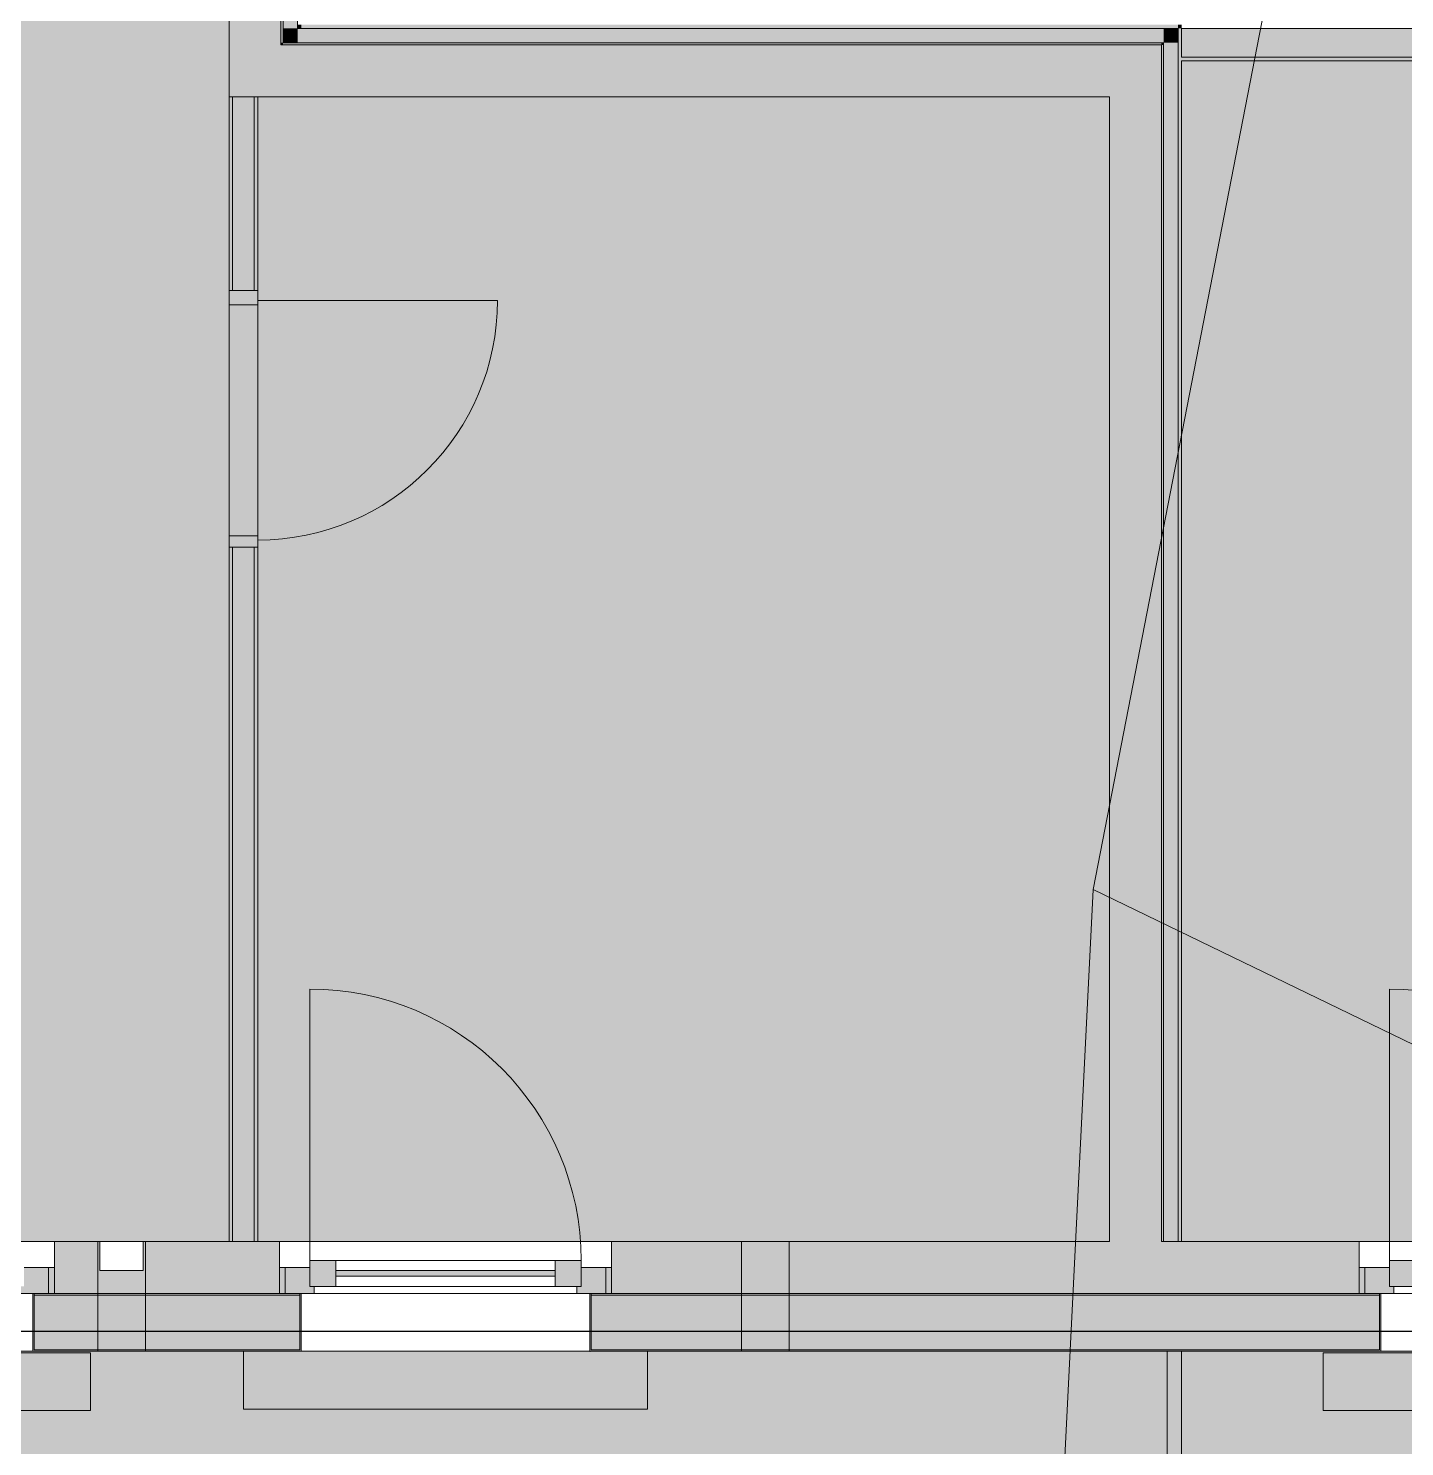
# Model space of a CAD drawing. Header units: metres. Extents: x -3.9 to 83, y -38 to 6.2.
# Drawn here: x 34.758 to 39.526, y -17.951 to -13.038 of the extents above; entities that cross this region are included whole.
import ezdxf

# ---------------------------------------------------------------- set-up
doc = ezdxf.new("R2010")
doc.units = ezdxf.units.M
doc.header["$MEASUREMENT"] = 0
doc.set_wipeout_variables(frame=1)
for name, pattern in [('Schnittlinie', [0.006, 0.003, -0.0015, 0, -0.0015]), ('Untersicht', [0.001, 0.0005, -0.0005]), ('Wipeout_Contour', [1, 0, -1])]:
    doc.linetypes.add(name, pattern=pattern)
for name, color, linetype in [('0._Erdgeschoß PP Icon_1_0', 7, 'Continuous'), ('0._Erdgeschoß PP Icon_1_110 Wand Aussen', 7, 'Continuous'), ('0._Erdgeschoß PP Icon_1_120 Wand Innen tragend', 7, 'Continuous'), ('0._Erdgeschoß PP Icon_1_130 Wand Innen', 7, 'Continuous'), ('0._Erdgeschoß PP Icon_1_140 Geländer transparent', 7, 'Continuous'), ('0._Erdgeschoß PP Icon_1_710 Gelände', 7, 'Continuous'), ('0._Erdgeschoß PP Icon_1_810 Raum', 7, 'Continuous'), ('0._Erdgeschoß PP Icon_1_905 VP Beschriftung Übersicht.Übersicht', 7, 'Continuous'), ('0._Erdgeschoß PP Icon_1_Neubau_840 Baulinien', 7, 'Continuous')]:
    doc.layers.add(name, color=color, linetype=linetype)

msp = doc.modelspace()

# ---------------------------------------------------------------- wipeouts: each hides what was drawn before it
at = {"color": 254, "linetype": 'Wipeout_Contour', "lineweight": 0, "ltscale": 193.488375}
msp.add_wipeout([(28.2051, 3.5109), (28.2051, -37.8391), (52.5858, -37.8391), (52.5858, 3.5109)], dxfattribs=at).dxf.layer = '0._Erdgeschoß PP Icon_1_0'

# ---------------------------------------------------------------- next in the draw order: hatches: boundary and pattern name
at = {"layer": '0._Erdgeschoß PP Icon_1_110 Wand Aussen', "linetype": 'Continuous', "lineweight": 0, "true_color": 0x000000}
for points in [[(34.8484, -17.3304), (34.8484, -17.4204), (35.6284, -17.4204), (35.6284, -17.3304), (35.6284, -17.2404), (35.1564, -17.2404), (35.1564, -17.3404), (35.0064, -17.3404), (35.0064, -17.2404), (34.8484, -17.2404)], [(36.7784, -17.3304), (36.7784, -17.4204), (39.3684, -17.4204), (39.3684, -17.3304), (39.3684, -17.2404), (36.7784, -17.2404)], [(34.8284, -17.4204), (34.8484, -17.4204), (34.8484, -17.3304), (34.8284, -17.3304)], [(35.6484, -17.4204), (35.6484, -17.3304), (35.6284, -17.3304), (35.6284, -17.4204)], [(36.7584, -17.3304), (36.7584, -17.4204), (36.7784, -17.4204), (36.7784, -17.3304)], [(39.3884, -17.4204), (39.3884, -17.3304), (39.3684, -17.3304), (39.3684, -17.4204)], [(34.7784, -17.6204), (34.7784, -17.4204), (34.7734, -17.4204), (34.7734, -17.6204)], [(34.7784, -17.4254), (35.6984, -17.4254), (35.6984, -17.4204), (34.7784, -17.4204)], [(34.7784, -17.4254), (34.7784, -17.5504), (35.6984, -17.5504), (35.6984, -17.4254)], [(35.6984, -17.6204), (35.7034, -17.6204), (35.7034, -17.4204), (35.6984, -17.4204)], [(36.7084, -17.6204), (36.7084, -17.4204), (36.7034, -17.4204), (36.7034, -17.6204)], [(36.7084, -17.4254), (39.4384, -17.4254), (39.4384, -17.4204), (36.7084, -17.4204)], [(39.4384, -17.4254), (36.7084, -17.4254), (36.7084, -17.5504), (39.4384, -17.5504)], [(39.4384, -17.6204), (39.4434, -17.6204), (39.4434, -17.4204), (39.4384, -17.4204)], [(34.7784, -17.5504), (34.7784, -17.6154), (35.6984, -17.6154), (35.6984, -17.5504)], [(39.4384, -17.5504), (36.7084, -17.5504), (36.7084, -17.6154), (39.4384, -17.6154)], [(34.7784, -17.6154), (34.7784, -17.6204), (35.6984, -17.6204), (35.6984, -17.6154)], [(36.7084, -17.6204), (39.4384, -17.6204), (39.4384, -17.6154), (36.7084, -17.6154)]]:
    msp.add_hatch(color=18, dxfattribs=at).paths.add_polyline_path(points)
at = {"layer": '0._Erdgeschoß PP Icon_1_110 Wand Aussen', "linetype": 'Continuous', "lineweight": 0, "true_color": 0xffffff}
for points in [[(34.8284, -17.4204), (34.8284, -17.3304), (34.7434, -17.3304), (34.7434, -17.3954), (34.7284, -17.3954), (34.7284, -17.4204)], [(35.6484, -17.4204), (35.7484, -17.4204), (35.7484, -17.3954), (35.7334, -17.3954), (35.7334, -17.3304), (35.6484, -17.3304)], [(35.8234, -17.3954), (35.8234, -17.3054), (35.7334, -17.3054), (35.7334, -17.3954)], [(36.5834, -17.3404), (35.8234, -17.3404), (35.8234, -17.3604), (36.5834, -17.3604)], [(36.6734, -17.3954), (36.6734, -17.3054), (36.5834, -17.3054), (36.5834, -17.3954)], [(36.7584, -17.3304), (36.6734, -17.3304), (36.6734, -17.3954), (36.6584, -17.3954), (36.6584, -17.4204), (36.7584, -17.4204)], [(39.3884, -17.4204), (39.4884, -17.4204), (39.4884, -17.3954), (39.4734, -17.3954), (39.4734, -17.3304), (39.3884, -17.3304)], [(39.5634, -17.3954), (39.5634, -17.3054), (39.4734, -17.3054), (39.4734, -17.3954)]]:
    msp.add_hatch(color=7, dxfattribs=at).paths.add_polyline_path(points)
at = {"layer": '0._Erdgeschoß PP Icon_1_120 Wand Innen tragend', "linetype": 'Continuous', "lineweight": 0, "true_color": 0x000000}
for points in [[(35.4534, -11.2554), (35.4534, -13.0954), (35.6334, -13.0954), (35.6334, -11.2554)], [(35.6409, -11.2554), (35.6409, -13.0379), (35.6909, -13.0379), (35.6909, -11.2554)], [(35.6909, -13.0379), (35.6409, -13.0879), (35.6909, -13.0879)], [(35.6909, -13.0379), (35.6409, -13.0379), (35.6409, -13.0879)], [(35.7034, -13.0254), (35.6909, -13.0379), (35.7034, -13.0379)], [(35.7034, -13.0254), (35.6909, -13.0254), (35.6909, -13.0379)], [(35.6909, -13.0879), (38.6909, -13.0879), (38.6909, -13.0379), (35.6909, -13.0379)], [(35.7034, -13.0254), (35.7034, -13.0379), (38.7409, -13.0379), (38.7409, -13.0254)], [(38.6909, -13.0879), (38.7409, -13.0379), (38.6909, -13.0379)], [(38.6909, -13.0879), (38.7409, -13.0879), (38.7409, -13.0379)], [(38.7409, -13.0254), (38.7409, -13.0379), (38.7534, -13.0254)], [(38.7409, -13.0379), (38.7534, -13.0379), (38.7534, -13.0254)], [(38.7409, -13.0379), (38.7409, -17.2404), (38.7534, -17.2404), (38.7534, -13.0379)], [(35.6334, -13.0954), (35.4534, -13.2754), (35.6334, -13.2754)], [(35.6334, -13.0954), (35.4534, -13.0954), (35.4534, -13.2754)], [(35.6334, -13.2754), (38.5034, -13.2754), (38.5034, -13.0954), (35.6334, -13.0954)], [(38.5034, -13.2754), (38.6834, -13.0954), (38.5034, -13.0954)], [(38.5034, -13.2754), (38.6834, -13.2754), (38.6834, -13.0954)], [(38.6909, -13.0879), (38.6909, -17.2404), (38.7409, -17.2404), (38.7409, -13.0879)], [(38.5034, -13.2754), (38.5034, -17.2404), (38.6834, -17.2404), (38.6834, -13.2754)]]:
    msp.add_hatch(color=18, dxfattribs=at).paths.add_polyline_path(points)
at = {"layer": '0._Erdgeschoß PP Icon_1_120 Wand Innen tragend', "linetype": 'Continuous', "lineweight": 0, "true_color": 0xffffff}
for points in [[(35.6334, -11.2554), (35.6334, -13.0879), (35.6409, -13.0879), (35.6409, -11.2554)], [(35.6409, -13.0879), (35.6334, -13.0954), (35.6409, -13.0954)], [(35.6409, -13.0879), (35.6334, -13.0879), (35.6334, -13.0954)], [(35.6409, -13.0954), (38.6834, -13.0954), (38.6834, -13.0879), (35.6409, -13.0879)], [(38.6834, -13.0954), (38.6909, -13.0879), (38.6834, -13.0879)], [(38.6834, -13.0954), (38.6909, -13.0954), (38.6909, -13.0879)], [(38.6834, -13.0954), (38.6834, -17.2404), (38.6909, -17.2404), (38.6909, -13.0954)]]:
    msp.add_hatch(color=7, dxfattribs=at).paths.add_polyline_path(points)
at = {"layer": '0._Erdgeschoß PP Icon_1_130 Wand Innen', "linetype": 'Continuous', "lineweight": 0, "true_color": 0x000000}
for points in [[(38.7534, -13.0379), (38.7534, -13.1379), (40.3934, -13.1379), (40.3934, -13.0379)], [(38.7534, -13.1379), (38.7534, -13.1504), (40.3934, -13.1504), (40.3934, -13.1379)], [(35.4534, -13.2754), (35.4534, -13.9454), (35.4659, -13.9454), (35.4659, -13.2754)], [(35.5409, -13.2754), (35.4659, -13.2754), (35.4659, -13.9454), (35.5409, -13.9454)], [(35.5409, -13.2754), (35.5409, -13.9454), (35.5534, -13.9454), (35.5534, -13.2754)], [(35.4534, -17.2404), (35.4659, -17.2404), (35.4659, -14.8354), (35.4534, -14.8354)], [(35.4659, -17.2404), (35.5409, -17.2404), (35.5409, -14.8354), (35.4659, -14.8354)], [(35.5409, -17.2404), (35.5534, -17.2404), (35.5534, -14.8354), (35.5409, -14.8354)]]:
    msp.add_hatch(color=18, dxfattribs=at).paths.add_polyline_path(points)
at = {"layer": '0._Erdgeschoß PP Icon_1_130 Wand Innen', "linetype": 'Continuous', "lineweight": 13, "true_color": 0xf9f8f6}
msp.add_hatch(color=7, dxfattribs=at).paths.add_polyline_path([(35.4534, -13.9454), (35.4534, -14.8354), (35.5534, -14.8354), (35.5534, -13.9454)])
at = {"layer": '0._Erdgeschoß PP Icon_1_130 Wand Innen', "linetype": 'Continuous', "lineweight": 0, "true_color": 0xffffff}
for points in [[(35.5534, -13.9454), (35.4534, -13.9454), (35.4534, -13.9954), (35.5534, -13.9954)], [(35.4534, -14.8354), (35.5534, -14.8354), (35.5534, -14.7954), (35.4534, -14.7954)]]:
    msp.add_hatch(color=7, dxfattribs=at).paths.add_polyline_path(points)
at = {"layer": '0._Erdgeschoß PP Icon_1_810 Raum', "linetype": 'Continuous', "lineweight": 13, "true_color": 0xf9f8f6}
for points in [[(35.4534, -13.2754), (35.4534, -11.0754), (35.5534, -11.0754), (35.5534, -9.8754), (35.0734, -9.8754), (35.0734, -9.1554), (34.7534, -9.1554), (34.7534, -8.7754), (34.7534, -8.5054), (32.1502, -8.5054), (32.1822, -17.2404), (35.4534, -17.2404)], [(38.5034, -17.2404), (38.5034, -13.2754), (35.5534, -13.2754), (35.5534, -17.2404)]]:
    msp.add_hatch(color=7, dxfattribs=at).paths.add_polyline_path(points)
at = {"layer": '0._Erdgeschoß PP Icon_1_810 Raum', "linetype": 'Continuous', "lineweight": 13, "true_color": 0xe8e2dc}
msp.add_hatch(color=254, dxfattribs=at).paths.add_polyline_path([(38.7534, -13.1504), (38.7534, -17.2404), (41.4534, -17.2404), (41.4534, -13.1504)])
at = {"layer": '0._Erdgeschoß PP Icon_1_810 Raum', "linetype": 'Continuous', "lineweight": 13, "true_color": 0xd9d8c9}
for points in [[(32.0736, -17.6204), (32.0736, -19.3504), (38.7034, -19.3504), (38.7034, -17.6204)], [(38.7534, -17.6204), (38.7534, -19.3504), (44.0534, -19.3504), (44.0534, -17.6204)]]:
    msp.add_hatch(color=254, dxfattribs=at).paths.add_polyline_path(points)
at = {"layer": '0._Erdgeschoß PP Icon_1_905 VP Beschriftung Übersicht.Übersicht', "linetype": 'Continuous', "lineweight": 13}
for points in [[(32.1734, -17.6254), (32.1734, -17.8254), (34.9734, -17.8254), (34.9734, -17.6254)], [(35.5034, -17.6204), (35.5034, -17.8204), (36.9034, -17.8204), (36.9034, -17.6204)], [(39.2434, -17.6254), (39.2434, -17.8254), (40.6434, -17.8254), (40.6434, -17.6254)]]:
    msp.add_hatch(color=8, dxfattribs=at).paths.add_polyline_path(points)
at = {"layer": '0._Erdgeschoß PP Icon_1_905 VP Beschriftung Übersicht.Übersicht', "linetype": 'Continuous', "lineweight": 0, "true_color": 0xbebebe}
msp.add_hatch(color=9, dxfattribs=at).paths.add_polyline_path([(38.7034, -22.0404), (35.7734, -22.0404), (35.7734, -22.0904), (37.2034, -22.0904), (37.2034, -23.8454), (37.2534, -23.8454), (37.2534, -22.0904), (44.1034, -22.0904), (44.1034, -22.0404), (44.1034, -17.6204), (44.0534, -17.6204), (44.0534, -22.0404), (38.7534, -22.0404), (38.7534, -17.6204), (38.7034, -17.6204)])

# ---------------------------------------------------------------- next in the draw order: linework, layer by layer
at = {"layer": '0._Erdgeschoß PP Icon_1_110 Wand Aussen', "color": 8, "linetype": 'Continuous', "lineweight": 0, "ltscale": 1000}
for p, q in [((35.7334, -17.3054), (35.7334, -16.3654)), ((39.4734, -17.3054), (39.4734, -16.3654))]:
    msp.add_line(p, q, dxfattribs=at)
at = {"layer": '0._Erdgeschoß PP Icon_1_110 Wand Aussen', "color": 7, "linetype": 'Continuous', "lineweight": 13, "ltscale": 1000}
for p, q in [((32.2984, -17.2404), (34.8484, -17.2404)), ((34.8484, -17.2404), (34.8484, -17.2404)), ((36.7784, -17.2404), (35.6284, -17.2404)), ((35.6284, -17.2404), (35.6284, -17.2404)), ((40.5184, -17.2404), (39.3684, -17.2404)), ((39.3684, -17.2404), (39.3684, -17.2404)), ((34.7434, -17.3304), (34.8284, -17.3304)), ((34.8284, -17.3304), (34.8284, -17.4204)), ((35.7334, -17.3304), (35.6484, -17.3304)), ((35.6484, -17.3304), (35.6484, -17.4204)), ((35.8234, -17.3054), (35.7334, -17.3054)), ((35.7334, -17.3054), (35.7334, -17.3954)), ((35.7334, -17.3954), (35.7334, -17.3304)), ((36.5834, -17.3054), (35.8234, -17.3054)), ((35.8234, -17.3954), (35.8234, -17.3054)), ((36.5834, -17.3404), (35.8234, -17.3404)), ((36.6734, -17.3054), (36.5834, -17.3054)), ((36.5834, -17.3054), (36.5834, -17.3954)), ((36.6734, -17.3954), (36.6734, -17.3054)), ((36.7584, -17.3304), (36.6734, -17.3304)), ((36.6734, -17.3304), (36.6734, -17.3954)), ((36.7584, -17.4204), (36.7584, -17.3304)), ((39.4734, -17.3304), (39.3884, -17.3304)), ((39.3884, -17.3304), (39.3884, -17.4204)), ((39.5634, -17.3054), (39.4734, -17.3054)), ((39.4734, -17.3054), (39.4734, -17.3954)), ((39.4734, -17.3954), (39.4734, -17.3304)), ((35.8234, -17.3604), (36.5834, -17.3604)), ((34.8284, -17.4204), (34.7284, -17.4204)), ((34.7734, -17.4254), (34.7734, -17.4204)), ((34.7784, -17.4204), (34.7734, -17.4204)), ((34.7784, -17.4204), (34.7734, -17.4204)), ((34.7784, -17.4204), (34.7734, -17.4204)), ((34.7734, -17.4254), (34.7734, -17.4204)), ((34.7734, -17.5504), (34.7734, -17.4254)), ((34.7734, -17.5504), (34.7734, -17.4254)), ((34.7784, -17.4204), (34.8484, -17.4204)), ((34.7784, -17.6154), (34.7784, -17.4204)), ((34.7784, -17.4204), (34.8484, -17.4204)), ((34.7784, -17.4204), (34.8484, -17.4204)), ((34.7784, -17.4254), (35.6984, -17.4254)), ((35.6984, -17.4204), (35.6284, -17.4204)), ((35.6984, -17.4204), (35.6284, -17.4204)), ((35.6984, -17.4204), (35.6284, -17.4204)), ((35.6484, -17.4204), (35.7484, -17.4204)), ((35.6984, -17.4204), (35.7034, -17.4204)), ((35.6984, -17.6154), (35.6984, -17.4204)), ((35.6984, -17.4204), (35.7034, -17.4204)), ((35.6984, -17.4204), (35.7034, -17.4204)), ((35.7034, -17.4254), (35.7034, -17.4204)), ((35.7034, -17.4254), (35.7034, -17.4204)), ((35.7034, -17.5504), (35.7034, -17.4254)), ((35.7034, -17.5504), (35.7034, -17.4254)), ((35.7484, -17.3954), (35.7334, -17.3954)), ((35.7334, -17.3954), (35.8234, -17.3954)), ((35.7484, -17.4204), (35.7484, -17.3954)), ((35.7484, -17.4204), (36.6584, -17.4204)), ((35.8234, -17.3954), (36.5834, -17.3954)), ((36.5834, -17.3954), (36.6734, -17.3954)), ((36.6734, -17.3954), (36.6584, -17.3954)), ((36.6584, -17.3954), (36.6584, -17.4204)), ((36.6584, -17.4204), (36.7584, -17.4204)), ((36.7034, -17.4254), (36.7034, -17.4204)), ((36.7084, -17.4204), (36.7034, -17.4204)), ((36.7084, -17.4204), (36.7034, -17.4204)), ((36.7084, -17.4204), (36.7034, -17.4204)), ((36.7034, -17.4254), (36.7034, -17.4204)), ((36.7034, -17.5504), (36.7034, -17.4254)), ((36.7034, -17.5504), (36.7034, -17.4254)), ((36.7084, -17.6154), (36.7084, -17.4204)), ((36.7084, -17.4254), (39.4384, -17.4254)), ((39.4384, -17.4204), (39.3684, -17.4204)), ((39.4384, -17.4204), (39.3684, -17.4204)), ((39.4384, -17.4204), (39.3684, -17.4204)), ((39.3884, -17.4204), (39.4884, -17.4204)), ((39.4384, -17.4204), (39.4434, -17.4204)), ((39.4384, -17.6154), (39.4384, -17.4204)), ((39.4384, -17.4204), (39.4434, -17.4204)), ((39.4384, -17.4204), (39.4434, -17.4204)), ((39.4434, -17.4254), (39.4434, -17.4204)), ((39.4434, -17.4254), (39.4434, -17.4204)), ((39.4434, -17.5504), (39.4434, -17.4254)), ((39.4434, -17.5504), (39.4434, -17.4254)), ((39.4884, -17.3954), (39.4734, -17.3954)), ((39.4734, -17.3954), (39.5634, -17.3954)), ((39.4884, -17.4204), (39.4884, -17.3954)), ((39.4884, -17.4204), (40.3984, -17.4204)), ((34.7734, -17.6154), (34.7734, -17.5504)), ((34.7734, -17.6154), (34.7734, -17.5504)), ((35.7034, -17.6154), (35.7034, -17.5504)), ((35.7034, -17.6154), (35.7034, -17.5504)), ((36.7034, -17.6154), (36.7034, -17.5504)), ((36.7034, -17.6154), (36.7034, -17.5504)), ((39.4434, -17.6154), (39.4434, -17.5504)), ((39.4434, -17.6154), (39.4434, -17.5504)), ((32.3734, -17.6204), (34.7734, -17.6204)), ((34.7734, -17.6204), (34.7734, -17.6154)), ((34.7734, -17.6204), (34.7734, -17.6154)), ((34.7784, -17.6204), (34.7734, -17.6204)), ((34.7734, -17.6204), (34.7734, -17.6204)), ((34.7784, -17.6154), (35.6984, -17.6154)), ((35.6984, -17.6204), (35.7034, -17.6204)), ((35.7034, -17.6204), (35.7034, -17.6154)), ((35.7034, -17.6204), (35.7034, -17.6154)), ((36.7034, -17.6204), (35.7034, -17.6204)), ((35.7034, -17.6204), (35.7034, -17.6204)), ((36.7034, -17.6204), (36.7034, -17.6154)), ((36.7034, -17.6204), (36.7034, -17.6154)), ((36.7084, -17.6204), (36.7034, -17.6204)), ((36.7084, -17.6154), (39.4384, -17.6154)), ((39.4384, -17.6204), (39.4434, -17.6204)), ((39.4434, -17.6204), (39.4434, -17.6154)), ((39.4434, -17.6204), (39.4434, -17.6154)), ((40.4434, -17.6204), (39.4434, -17.6204)), ((39.4434, -17.6204), (39.4434, -17.6204))]:
    msp.add_line(p, q, dxfattribs=at)
at = {"layer": '0._Erdgeschoß PP Icon_1_110 Wand Aussen', "color": 7, "linetype": 'Continuous', "lineweight": 18, "ltscale": 1000}
for p, q in [((34.8484, -17.3304), (34.8484, -17.2404)), ((34.8484, -17.3304), (34.8484, -17.2404)), ((35.0064, -17.3404), (35.0064, -17.2404)), ((35.1564, -17.2404), (35.1564, -17.3404)), ((35.6284, -17.3304), (35.6284, -17.2404)), ((35.6284, -17.3304), (35.6284, -17.2404)), ((36.7784, -17.3304), (36.7784, -17.2404)), ((36.7784, -17.3304), (36.7784, -17.2404)), ((39.3684, -17.3304), (39.3684, -17.2404)), ((39.3684, -17.3304), (39.3684, -17.2404)), ((34.8484, -17.4204), (34.8484, -17.3304)), ((34.8484, -17.4204), (34.8484, -17.3304)), ((34.8484, -17.4204), (34.8484, -17.3304)), ((35.1564, -17.3404), (35.0064, -17.3404)), ((35.6284, -17.4204), (35.6284, -17.3304)), ((35.6284, -17.4204), (35.6284, -17.3304)), ((35.6284, -17.4204), (35.6284, -17.3304)), ((36.7784, -17.4204), (36.7784, -17.3304)), ((36.7784, -17.4204), (36.7784, -17.3304)), ((36.7784, -17.4204), (36.7784, -17.3304)), ((39.3684, -17.4204), (39.3684, -17.3304)), ((39.3684, -17.4204), (39.3684, -17.3304)), ((39.3684, -17.4204), (39.3684, -17.3304)), ((34.8484, -17.4204), (35.6284, -17.4204)), ((36.7784, -17.4204), (36.7084, -17.4204)), ((36.7784, -17.4204), (36.7084, -17.4204)), ((36.7784, -17.4204), (36.7084, -17.4204)), ((36.7784, -17.4204), (39.3684, -17.4204))]:
    msp.add_line(p, q, dxfattribs=at)
at = {"layer": '0._Erdgeschoß PP Icon_1_110 Wand Aussen', "color": 7, "linetype": 'Continuous', "lineweight": 0, "ltscale": 1000}
for p, q in [((34.7784, -17.5504), (35.6984, -17.5504)), ((36.7084, -17.5504), (39.4384, -17.5504))]:
    msp.add_line(p, q, dxfattribs=at)
at = {"layer": '0._Erdgeschoß PP Icon_1_110 Wand Aussen', "color": 7, "linetype": 'Continuous', "lineweight": 18, "ltscale": 1000, "flags": 128}
for points in [[(34.9989, -17.2404), (34.8484, -17.2404)], [(35.0064, -17.2404), (34.9989, -17.2404)], [(35.1639, -17.2404), (35.1564, -17.2404)], [(35.6284, -17.2404), (35.1639, -17.2404)], [(37.2289, -17.2404), (36.7784, -17.2404)], [(37.3939, -17.2404), (37.2289, -17.2404)], [(38.5034, -17.2404), (37.3939, -17.2404)], [(39.3684, -17.2404), (38.6834, -17.2404)]]:
    msp.add_lwpolyline(points, dxfattribs=at)
at = {"layer": '0._Erdgeschoß PP Icon_1_110 Wand Aussen', "color": 154, "linetype": 'Schnittlinie', "lineweight": 13, "ltscale": 1000, "true_color": 0x004e91, "flags": 128}
for points in [[(34.9989, -17.2404), (34.9989, -17.4204)], [(35.1564, -17.2404), (35.0064, -17.2404)], [(35.1639, -17.4204), (35.1639, -17.2404)], [(37.2289, -17.2404), (37.2289, -17.4204)], [(37.3939, -17.4204), (37.3939, -17.2404)], [(34.9989, -17.4204), (34.9989, -17.4254)], [(34.9989, -17.4254), (34.9989, -17.5504)], [(35.1639, -17.4254), (35.1639, -17.4204)], [(35.1639, -17.5504), (35.1639, -17.4254)], [(37.2289, -17.4204), (37.2289, -17.4254)], [(37.2289, -17.4254), (37.2289, -17.5504)], [(37.3939, -17.4254), (37.3939, -17.4204)], [(37.3939, -17.5504), (37.3939, -17.4254)], [(34.9989, -17.5504), (34.9989, -17.6154)], [(35.1639, -17.6154), (35.1639, -17.5504)], [(37.2289, -17.5504), (37.2289, -17.6154)], [(37.3939, -17.6154), (37.3939, -17.5504)], [(34.9989, -17.6154), (34.9989, -17.6204)], [(35.1639, -17.6204), (35.1639, -17.6154)], [(37.2289, -17.6154), (37.2289, -17.6204)], [(37.3939, -17.6204), (37.3939, -17.6154)]]:
    msp.add_lwpolyline(points, dxfattribs=at)
at = {"layer": '0._Erdgeschoß PP Icon_1_110 Wand Aussen', "color": 7, "linetype": 'Continuous', "lineweight": 13, "ltscale": 1000, "flags": 128}
for points in [[(34.8284, -17.4204), (34.8484, -17.4204), (34.8484, -17.3304), (34.8284, -17.3304)], [(35.6484, -17.4204), (35.6284, -17.4204), (35.6284, -17.3304), (35.6484, -17.3304)], [(36.7584, -17.3304), (36.7784, -17.3304), (36.7784, -17.4204), (36.7584, -17.4204)], [(39.3884, -17.4204), (39.3684, -17.4204), (39.3684, -17.3304), (39.3884, -17.3304)]]:
    msp.add_lwpolyline(points, close=True, dxfattribs=at)
for points in [[(34.7784, -17.6204), (34.9989, -17.6204)], [(34.9989, -17.6204), (35.1639, -17.6204)], [(35.1639, -17.6204), (35.6984, -17.6204)], [(36.7084, -17.6204), (37.2289, -17.6204)], [(37.2289, -17.6204), (37.3939, -17.6204)], [(37.3939, -17.6204), (39.4384, -17.6204)]]:
    msp.add_lwpolyline(points, dxfattribs=at)
at = {"layer": '0._Erdgeschoß PP Icon_1_110 Wand Aussen', "color": 8, "linetype": 'Continuous', "lineweight": 0, "ltscale": 1000}
for centre in [(35.7334, -17.3054), (39.4734, -17.3054)]:
    msp.add_arc(centre, 0.94, 0, 90, dxfattribs=at)
at = {"layer": '0._Erdgeschoß PP Icon_1_110 Wand Aussen', "color": 7, "linetype": 'Continuous', "lineweight": 13, "ltscale": 1000}
for p in [(36.7784, -17.2404), (36.7034, -17.6204)]:
    msp.add_point(p, dxfattribs=at)
at = {"layer": '0._Erdgeschoß PP Icon_1_120 Wand Innen tragend', "color": 7, "linetype": 'Continuous', "lineweight": 18, "ltscale": 1000}
for p, q in [((35.6334, -13.0954), (35.6334, -11.2554)), ((35.6334, -13.0954), (35.6409, -13.0954)), ((35.6334, -13.0954), (35.6409, -13.0954)), ((38.5034, -13.0954), (35.6409, -13.0954)), ((38.6834, -13.0954), (38.5034, -13.0954)), ((38.6834, -13.0954), (38.5034, -13.0954)), ((38.6834, -13.2754), (38.6834, -13.0954)), ((38.6834, -17.2404), (38.6834, -13.2754))]:
    msp.add_line(p, q, dxfattribs=at)
at = {"layer": '0._Erdgeschoß PP Icon_1_120 Wand Innen tragend', "color": 7, "linetype": 'Continuous', "lineweight": 13, "ltscale": 1000}
for p, q in [((35.6409, -13.0879), (35.6409, -11.2554)), ((35.6909, -13.0379), (35.6909, -11.2554)), ((35.6909, -13.0379), (35.7034, -13.0379)), ((35.6909, -13.0379), (35.7034, -13.0379)), ((38.6909, -13.0379), (35.7034, -13.0379)), ((38.7409, -13.0379), (38.6909, -13.0379)), ((38.7409, -13.0379), (38.6909, -13.0379)), ((38.7409, -13.0879), (38.7409, -13.0379)), ((35.6409, -13.0879), (35.6909, -13.0879)), ((35.6409, -13.0879), (35.6909, -13.0879)), ((38.6834, -13.0879), (35.6909, -13.0879)), ((38.6909, -13.0879), (38.6834, -13.0879)), ((38.6909, -13.0879), (38.6834, -13.0879)), ((38.6909, -13.0954), (38.6909, -13.0879)), ((38.6909, -17.2404), (38.6909, -13.0954)), ((38.7409, -17.2404), (38.7409, -13.0879))]:
    msp.add_line(p, q, dxfattribs=at)
at = {"layer": '0._Erdgeschoß PP Icon_1_120 Wand Innen tragend', "color": 7, "linetype": 'Continuous', "lineweight": 18, "ltscale": 1000, "flags": 128}
for points in [[(35.4534, -11.2554), (35.4534, -13.2754)], [(35.4534, -13.2754), (35.6334, -13.2754)], [(35.6334, -13.2754), (38.5034, -13.2754)], [(38.5034, -13.2754), (38.5034, -17.2404)]]:
    msp.add_lwpolyline(points, dxfattribs=at)
at = {"layer": '0._Erdgeschoß PP Icon_1_120 Wand Innen tragend', "color": 7, "linetype": 'Continuous', "lineweight": 13, "ltscale": 1000, "flags": 128}
for points in [[(38.7534, -13.1379), (38.7534, -13.0379)], [(38.7534, -17.2404), (38.7534, -13.1504)], [(38.6909, -17.2404), (38.6834, -17.2404)], [(38.7409, -17.2404), (38.6909, -17.2404)], [(38.7534, -17.2404), (38.7409, -17.2404)]]:
    msp.add_lwpolyline(points, dxfattribs=at)
at = {"layer": '0._Erdgeschoß PP Icon_1_130 Wand Innen', "color": 7, "linetype": 'Continuous', "lineweight": 18, "ltscale": 1000}
for p, q in [((40.3934, -13.0379), (38.7534, -13.0379)), ((38.7534, -13.1379), (40.3934, -13.1379)), ((35.4659, -13.2754), (35.4659, -13.9454)), ((35.5409, -13.9454), (35.5409, -13.2754)), ((35.4534, -13.9454), (35.4659, -13.9454)), ((35.4534, -13.9454), (35.4659, -13.9454)), ((35.4534, -13.9454), (35.4659, -13.9454)), ((35.4659, -13.9454), (35.5409, -13.9454)), ((35.4659, -13.9454), (35.5409, -13.9454)), ((35.4659, -13.9454), (35.5409, -13.9454)), ((35.5409, -13.9454), (35.5534, -13.9454)), ((35.5409, -13.9454), (35.5534, -13.9454)), ((35.5409, -13.9454), (35.5534, -13.9454)), ((35.4534, -14.8354), (35.4659, -14.8354)), ((35.4534, -14.8354), (35.4659, -14.8354)), ((35.4534, -14.8354), (35.4659, -14.8354)), ((35.4659, -14.8354), (35.4659, -17.2404)), ((35.4659, -14.8354), (35.5409, -14.8354)), ((35.4659, -14.8354), (35.5409, -14.8354)), ((35.4659, -14.8354), (35.5409, -14.8354)), ((35.5409, -17.2404), (35.5409, -14.8354)), ((35.5409, -14.8354), (35.5534, -14.8354)), ((35.5409, -14.8354), (35.5534, -14.8354)), ((35.5409, -14.8354), (35.5534, -14.8354))]:
    msp.add_line(p, q, dxfattribs=at)
at = {"layer": '0._Erdgeschoß PP Icon_1_130 Wand Innen', "color": 7, "linetype": 'Schnittlinie', "lineweight": 13, "ltscale": 1000}
for p, q in [((35.4534, -14.8354), (35.4534, -13.9454)), ((35.5534, -14.8354), (35.5534, -13.9454))]:
    msp.add_line(p, q, dxfattribs=at)
at = {"layer": '0._Erdgeschoß PP Icon_1_130 Wand Innen', "color": 8, "linetype": 'Continuous', "lineweight": 13, "ltscale": 1000}
for p, q in [((35.4534, -13.9954), (35.4534, -13.9454)), ((35.4534, -13.9454), (35.5534, -13.9454)), ((35.5534, -13.9454), (35.5534, -13.9954)), ((35.5534, -13.9954), (35.4534, -13.9954)), ((35.4534, -14.8354), (35.4534, -14.7954)), ((35.4534, -14.7954), (35.5534, -14.7954)), ((35.5534, -14.8354), (35.4534, -14.8354)), ((35.5534, -14.7954), (35.5534, -14.8354))]:
    msp.add_line(p, q, dxfattribs=at)
at = {"layer": '0._Erdgeschoß PP Icon_1_130 Wand Innen', "color": 8, "linetype": 'Continuous', "lineweight": 0, "ltscale": 1000}
msp.add_line((35.5534, -13.9804), (36.3834, -13.9804), dxfattribs=at)
at = {"layer": '0._Erdgeschoß PP Icon_1_130 Wand Innen', "color": 7, "linetype": 'Continuous', "lineweight": 18, "ltscale": 1000, "flags": 128}
for points in [[(38.7534, -13.0379), (38.7534, -13.1379)], [(38.7534, -13.1504), (40.3934, -13.1504)], [(35.4534, -13.2754), (35.4534, -13.9454)], [(35.5534, -13.2754), (35.4534, -13.2754)], [(35.5534, -13.9454), (35.5534, -13.2754)], [(35.4534, -14.8354), (35.4534, -17.2404)], [(35.5534, -17.2404), (35.5534, -14.8354)], [(35.4534, -17.2404), (35.5534, -17.2404)]]:
    msp.add_lwpolyline(points, dxfattribs=at)
at = {"layer": '0._Erdgeschoß PP Icon_1_130 Wand Innen', "color": 8, "linetype": 'Continuous', "lineweight": 0, "ltscale": 1000}
msp.add_arc((35.5534, -13.9804), 0.83, 270, 0, dxfattribs=at)
at = {"layer": '0._Erdgeschoß PP Icon_1_140 Geländer transparent', "color": 7, "linetype": 'Continuous', "lineweight": 18, "ltscale": 1000, "flags": 128}
for points in [[(38.7034, -17.6204), (38.7034, -22.0404)], [(38.7534, -17.6204), (38.7034, -17.6204)], [(38.7534, -22.0404), (38.7534, -17.6204)]]:
    msp.add_lwpolyline(points, dxfattribs=at)
at = {"layer": '0._Erdgeschoß PP Icon_1_710 Gelände', "color": 83, "linetype": 'Continuous', "lineweight": 13, "ltscale": 1000, "true_color": 0x89cd89}
for q in [(41.066, -2.5506), (38.0285, -24.3819), (43.5279, -18.4861)]:
    msp.add_line((38.447, -16.0206), q, dxfattribs=at)
at = {"layer": '0._Erdgeschoß PP Icon_1_905 VP Beschriftung Übersicht.Übersicht', "color": 7, "linetype": 'Continuous', "lineweight": 13, "ltscale": 1000, "flags": 128}
for points in [[(32.1734, -17.6254), (34.9734, -17.6254), (34.9734, -17.8254), (32.1734, -17.8254)], [(35.5034, -17.6204), (36.9034, -17.6204), (36.9034, -17.8204), (35.5034, -17.8204)], [(39.2434, -17.6254), (40.6434, -17.6254), (40.6434, -17.8254), (39.2434, -17.8254)]]:
    msp.add_lwpolyline(points, close=True, dxfattribs=at)
at = {"layer": '0._Erdgeschoß PP Icon_1_905 VP Beschriftung Übersicht.Übersicht', "color": 7, "linetype": 'Untersicht', "lineweight": 13, "ltscale": 1000, "flags": 128}
msp.add_lwpolyline([(38.7034, -22.0404), (38.7034, -17.6204), (38.7534, -17.6204), (38.7534, -22.0404), (44.0534, -22.0404), (44.0534, -17.6204), (44.1034, -17.6204), (44.1034, -22.0404), (44.1034, -22.0904), (37.2534, -22.0904), (37.2534, -23.8454), (37.2034, -23.8454), (37.2034, -22.0904), (35.7734, -22.0904), (35.7734, -22.0404)], close=True, dxfattribs=at)
at = {"layer": '0._Erdgeschoß PP Icon_1_Neubau_840 Baulinien', "color": 1, "linetype": 'Continuous', "lineweight": 25, "ltscale": 1000, "true_color": 0xfb0106, "flags": 128}
msp.add_lwpolyline([(28.2051, -17.5299), (31.8184, -17.5504), (50.806, -17.5509), (52.5858, -17.5524)], dxfattribs=at)

doc.saveas('drawing.dxf')
